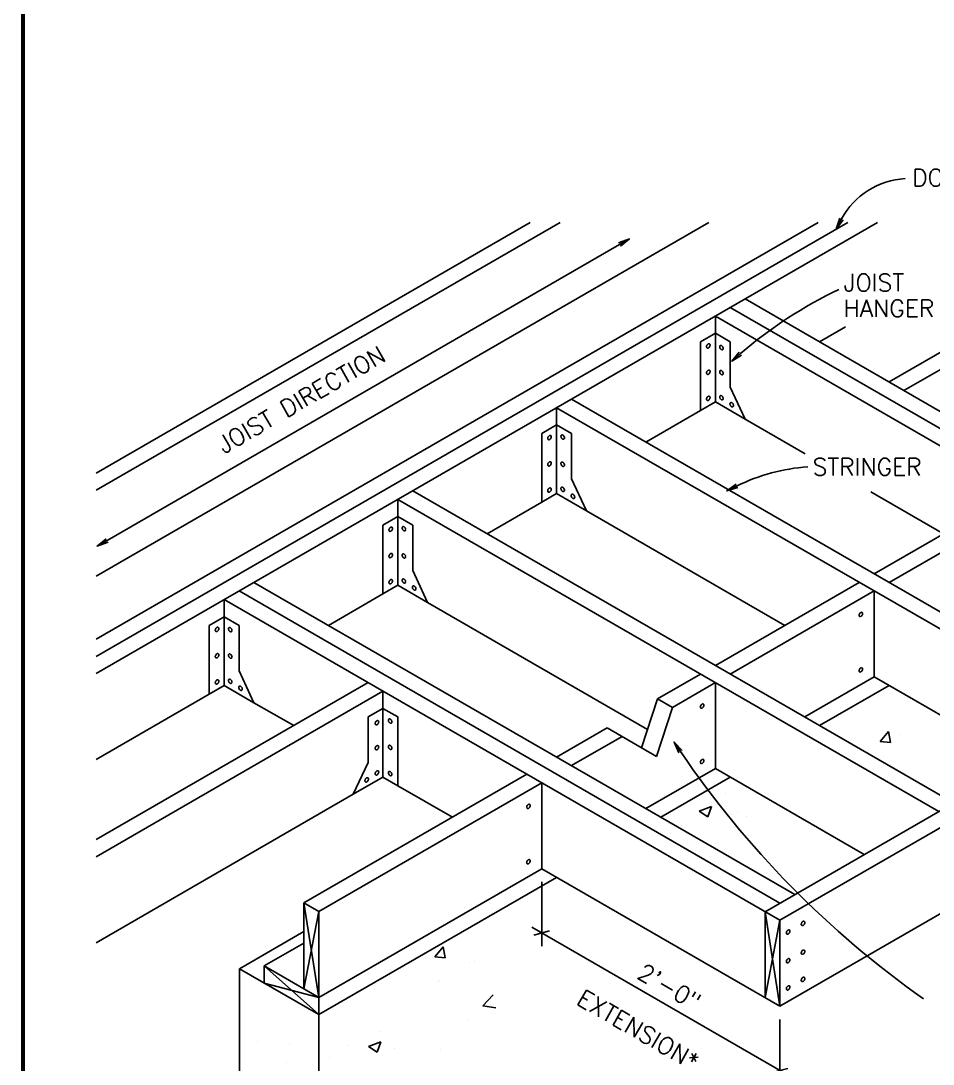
# Model space of a CAD drawing. Header units: inches. Extents: x -1842 to 12195, y -2228 to 2193.
# Drawn here: x 9411.4 to 9526, y 802.9 to 934.1 of the extents above; entities that cross this region are included whole.
import ezdxf
from ezdxf.enums import TextEntityAlignment as Align

# ---------------------------------------------------------------- set-up
doc = ezdxf.new("R2010")
doc.units = ezdxf.units.IN
doc.header["$LTSCALE"] = 6
doc.header["$MEASUREMENT"] = 0
for name, color, linetype in [('R-AGSDIM', 3, 'Continuous'), ('R-AGSFINE', 4, 'Continuous'), ('R-AGSHEAVY', 1, 'Continuous'), ('R-AGSMEDIUM', 2, 'Continuous'), ('R-AGSTEXT', 6, 'Continuous'), ('Title Block', 7, 'Continuous')]:
    doc.layers.add(name, color=color, linetype=linetype)
doc.styles.add('AGSROMANS', font='romans')
doc.dimstyles.new('AGS', dxfattribs={"dimscale": 36, "dimtxt": 0.09375, "dimasz": 0.0625, "dimexe": 0.0625, "dimexo": 0.0625, "dimgap": 0, "dimtad": 1, "dimdec": 5, "dimzin": 3, "dimdsep": 46, "dimlunit": 4, "dimtxsty": 'AGSROMANS', "dimblk": 'AGSARROW', "dimtsz": 0.03125, "dimcen": 0.1875, "dimdle": 0.0625, "dimclrd": 256, "dimclre": 256, "dimclrt": 256, "dimadec": 0, "dimazin": 0, "dimtfac": 1, "dimtdec": 5, "dimtix": 1, "dimtmove": 2, "dimatfit": 3, "dimldrblk": 'AGSARROW', "dimfxl": 1, "dimtolj": 1, "dimtzin": 3, "dimarcsym": 0})

# ---------------------------------------------------------------- blocks, each defined once
blk = doc.blocks.new('AGSARROW')
for points in [[(-1, 0.167), (0, 0), (-1, -0.167)], [(0, 0), (-1, 0)]]:
    blk.add_lwpolyline(points)
blk = doc.blocks.new('*D144')
at = {"linetype": 'ByBlock', "transparency": 16777216}
for p, q in [((26.389, 60.121), (26.389, 54.512)), ((25.523, 56.167), (48.04, 43.167)), ((25.706, 55.484), (27.072, 55.85)), ((47.174, 48.121), (47.174, 42.513)), ((46.491, 43.484), (47.857, 43.85))]:
    blk.add_line(p, q, dxfattribs=at)
at = {"layer": 'Defpoints', "color": 0, "linetype": 'ByBlock', "transparency": 16777216}
for p in [(26.389, 61.276), (47.174, 49.276), (47.174, 43.667)]:
    blk.add_point(p, dxfattribs=at)
at = {"linetype": 'ByBlock', "transparency": 16777216, "style": 'AGSROMANS'}
blk.add_text('2\'-0"', height=1.5, rotation=329.99998, dxfattribs=at).set_placement((37.532, 50.966), align=Align.MIDDLE_CENTER)
blk = doc.blocks.new('*X140')
at = {"color": 0}
for p, q in [((53.395, 75.095), (53.395, 75.095)), ((55.927, 72.391), (56.651, 73.253)), ((56.558, 73.08), (56.558, 73.08)), ((56.824, 72.313), (56.651, 73.253)), ((57.691, 72.989), (57.691, 72.989)), ((55.927, 72.391), (56.824, 72.313)), ((42.403, 67.808), (42.403, 67.808)), ((40.139, 66.312), (41.19, 66.715)), ((40.886, 65.809), (41.19, 66.715)), ((40.139, 66.312), (40.885, 65.809)), ((42.958, 65.993), (42.958, 65.993)), ((43.511, 66.203), (43.511, 66.203)), ((44.271, 65.826), (44.271, 65.826)), ((38.59, 65.078), (38.59, 65.078)), ((17.054, 53.591), (17.777, 54.452)), ((17.951, 53.512), (17.778, 54.452)), ((17.054, 53.591), (17.951, 53.512)), ((20.077, 53.075), (20.077, 53.075)), ((20.483, 53.195), (20.483, 53.195)), ((17.29, 51.443), (17.29, 51.443)), ((17.47, 51.504), (17.47, 51.504)), ((11.789, 50.756), (11.789, 50.756)), ((21.235, 49.318), (22.138, 50.259)), ((21.235, 49.318), (22.39, 49.139)), ((19.895, 48.082), (19.895, 48.082)), ((12.193, 47.026), (12.193, 47.026)), ((1.548, 46.207), (1.548, 46.207)), ((4.402, 45.901), (4.402, 45.901)), ((9.555, 45.869), (9.555, 45.869)), ((11.283, 45.759), (12.333, 46.162)), ((11.283, 45.759), (12.029, 45.256)), ((12.029, 45.256), (12.333, 46.162)), ((13.524, 45.588), (13.524, 45.588)), ((7.843, 44.84), (7.843, 44.84)), ((17.562, 45.53), (17.562, 45.53)), ((4.088, 44.346), (4.088, 44.346))]:
    blk.add_line(p, q, dxfattribs=at)
blk = doc.blocks.new('frame-flr1')
at = {"layer": 'R-AGSFINE'}
for p, q in [((10.44525, 58.290625), (11.74425, 50.040625)), ((10.44525, 50.790625), (11.74425, 57.540625)), ((50.69075, 57.526125), (51.98975, 49.276125)), ((51.98975, 56.776125), (50.69075, 50.026125)), ((6.981125, 52.790625), (11.74425, 48.540625)), ((11.74425, 50.040625), (6.981125, 51.290625))]:
    blk.add_line(p, q, dxfattribs=at)
for centre, radius, start, end in [((45.81182, 106.849954), 0.227347, 164.71371111, 182.37365833), ((45.740023, 106.846978), 0.155488, 182.37365833, 206.84100833), ((45.907674, 106.823756), 0.326717, 150, 164.71371111), ((45.677795, 106.815488), 0.085746, 206.84101111, 240), ((45.907674, 106.823756), 0.326717, 135.28628889, 150), ((45.677795, 106.815488), 0.085746, 240, 273.15898889), ((45.837059, 106.893669), 0.227347, 117.62634167, 135.28628889), ((45.673951, 106.885124), 0.155488, 273.15898889, 297.62633889), ((45.803738, 106.957336), 0.155488, 93.15898889, 117.62633889), ((45.64063, 106.948791), 0.227347, 297.62634167, 315.28628889), ((45.799895, 107.026972), 0.085746, 60, 93.15898889), ((45.570015, 107.018704), 0.326717, 315.28628889, 330), ((45.799895, 107.026972), 0.085746, 26.84101111, 60), ((45.570015, 107.018704), 0.326717, 330, 344.71371111), ((45.737666, 106.995482), 0.155488, 2.37365833, 26.84100833), ((45.665869, 106.992506), 0.227347, 344.71371111, 2.37365833), ((46.961506, 106.843726), 0.227347, 177.62634167, 195.28628889), ((46.889709, 106.846702), 0.155488, 153.15899167, 177.62634167), ((47.05736, 106.869924), 0.326717, 195.28628889, 210), ((46.82748, 106.878192), 0.085746, 120, 153.15898889), ((47.05736, 106.869924), 0.326717, 210, 224.71371111), ((46.82748, 106.878192), 0.085746, 86.84101111, 120), ((46.986745, 106.800011), 0.227347, 224.71371111, 242.37365833), ((46.823637, 106.808556), 0.155488, 62.37366111, 86.84101111), ((46.953424, 106.736344), 0.155488, 242.37366111, 266.84101111), ((46.790316, 106.744889), 0.227347, 44.71371111, 62.37365833), ((46.94958, 106.666708), 0.085746, 266.84101111, 300), ((46.719701, 106.674976), 0.326717, 30, 44.71371111), ((46.94958, 106.666708), 0.085746, 300, 333.15898889), ((46.719701, 106.674976), 0.326717, 15.28628889, 30), ((46.887352, 106.698198), 0.155488, 333.15899167, 357.62634167), ((46.815555, 106.701174), 0.227347, 357.62634167, 15.28628889), ((45.907674, 104.524706), 0.326717, 135.28628889, 150), ((45.837059, 104.594619), 0.227347, 117.62634167, 135.28628889), ((45.803738, 104.658286), 0.155488, 93.15898889, 117.62633889), ((45.799895, 104.727922), 0.085746, 60, 93.15898889), ((45.799895, 104.727922), 0.085746, 26.84101111, 60), ((45.737666, 104.696432), 0.155488, 2.37365833, 26.84100833), ((46.82748, 104.695537), 0.085746, 120, 153.15898889), ((46.82748, 104.695537), 0.085746, 86.84101111, 120), ((46.823637, 104.625901), 0.155488, 62.37366111, 86.84101111), ((46.790316, 104.562234), 0.227347, 44.71371111, 62.37365833), ((45.81182, 104.550904), 0.227347, 164.71371111, 182.37365833), ((45.740023, 104.547928), 0.155488, 182.37365833, 206.84100833), ((45.907674, 104.524706), 0.326717, 150, 164.71371111), ((45.677795, 104.516438), 0.085746, 206.84101111, 240), ((45.677795, 104.516438), 0.085746, 240, 273.15898889), ((45.673951, 104.586074), 0.155488, 273.15898889, 297.62633889), ((45.64063, 104.649741), 0.227347, 297.62634167, 315.28628889), ((45.570015, 104.719654), 0.326717, 315.28628889, 330), ((45.570015, 104.719654), 0.326717, 330, 344.71371111), ((45.665869, 104.693456), 0.227347, 344.71371111, 2.37365833), ((46.961506, 104.661071), 0.227347, 177.62634167, 195.28628889), ((46.889709, 104.664047), 0.155488, 153.15899167, 177.62634167), ((47.05736, 104.687269), 0.326717, 195.28628889, 210), ((47.05736, 104.687269), 0.326717, 210, 224.71371111), ((46.986745, 104.617356), 0.227347, 224.71371111, 242.37365833), ((46.953424, 104.553689), 0.155488, 242.37366111, 266.84101111), ((46.94958, 104.484053), 0.085746, 266.84101111, 300), ((46.719701, 104.492321), 0.326717, 30, 44.71371111), ((46.94958, 104.484053), 0.085746, 300, 333.15898889), ((46.719701, 104.492321), 0.326717, 15.28628889, 30), ((46.887352, 104.515543), 0.155488, 333.15899167, 357.62634167), ((46.815555, 104.518519), 0.227347, 357.62634167, 15.28628889), ((45.81182, 102.266084), 0.227347, 164.71371111, 182.37365833), ((45.740023, 102.263108), 0.155488, 182.37365833, 206.84100833), ((45.907674, 102.239886), 0.326717, 150, 164.71371111), ((45.677795, 102.231618), 0.085746, 206.84101111, 240), ((45.907674, 102.239886), 0.326717, 135.28628889, 150), ((45.677795, 102.231618), 0.085746, 240, 273.15898889), ((45.837059, 102.309799), 0.227347, 117.62634167, 135.28628889), ((45.673951, 102.301254), 0.155488, 273.15898889, 297.62633889), ((45.803738, 102.373466), 0.155488, 93.15898889, 117.62633889), ((45.64063, 102.364921), 0.227347, 297.62634167, 315.28628889), ((45.799895, 102.443102), 0.085746, 60, 93.15898889), ((45.570015, 102.434834), 0.326717, 315.28628889, 330), ((45.799895, 102.443102), 0.085746, 26.84101111, 60), ((45.570015, 102.434834), 0.326717, 330, 344.71371111), ((45.737666, 102.411612), 0.155488, 2.37365833, 26.84100833), ((45.665869, 102.408636), 0.227347, 344.71371111, 2.37365833), ((46.961506, 102.469366), 0.227347, 177.62634167, 195.28628889), ((46.889709, 102.472342), 0.155488, 153.15899167, 177.62634167), ((47.05736, 102.495564), 0.326717, 195.28628889, 210), ((46.82748, 102.503832), 0.085746, 120, 153.15898889), ((47.05736, 102.495564), 0.326717, 210, 224.71371111), ((46.82748, 102.503832), 0.085746, 86.84101111, 120), ((46.986745, 102.425651), 0.227347, 224.71371111, 242.37365833), ((46.823637, 102.434196), 0.155488, 62.37366111, 86.84101111), ((46.953424, 102.361984), 0.155488, 242.37366111, 266.84101111), ((46.790316, 102.370529), 0.227347, 44.71371111, 62.37365833), ((46.94958, 102.292348), 0.085746, 266.84101111, 300), ((46.719701, 102.300616), 0.326717, 30, 44.71371111), ((46.94958, 102.292348), 0.085746, 300, 333.15898889), ((46.719701, 102.300616), 0.326717, 15.28628889, 30), ((46.887352, 102.323838), 0.155488, 333.15899167, 357.62634167), ((46.815555, 102.326814), 0.227347, 357.62634167, 15.28628889), ((47.857066, 101.857686), 0.227347, 177.62634167, 195.28628889), ((47.785269, 101.860662), 0.155488, 153.15899167, 177.62634167), ((47.95292, 101.883884), 0.326717, 195.28628889, 210), ((47.72304, 101.892152), 0.085746, 120, 153.15898889), ((47.95292, 101.883884), 0.326717, 210, 224.71371111), ((47.72304, 101.892152), 0.085746, 86.84101111, 120), ((47.882305, 101.813971), 0.227347, 224.71371111, 242.37365833), ((47.719197, 101.822516), 0.155488, 62.37366111, 86.84101111), ((47.848984, 101.750304), 0.155488, 242.37366111, 266.84101111), ((47.685876, 101.758849), 0.227347, 44.71371111, 62.37365833), ((47.84514, 101.680668), 0.085746, 266.84101111, 300), ((47.615261, 101.688936), 0.326717, 30, 44.71371111), ((47.84514, 101.680668), 0.085746, 300, 333.15898889), ((47.615261, 101.688936), 0.326717, 15.28628889, 30), ((47.782912, 101.712158), 0.155488, 333.15899167, 357.62634167), ((47.711115, 101.715134), 0.227347, 357.62634167, 15.28628889), ((31.954445, 98.849579), 0.227347, 164.71371111, 182.37365833), ((31.882648, 98.846603), 0.155488, 182.37365833, 206.84100833), ((32.050299, 98.823381), 0.326717, 150, 164.71371111), ((31.82042, 98.815113), 0.085746, 206.84101111, 240), ((32.050299, 98.823381), 0.326717, 135.28628889, 150), ((31.82042, 98.815113), 0.085746, 240, 273.15898889), ((31.979684, 98.893294), 0.227347, 117.62634167, 135.28628889), ((31.816576, 98.884749), 0.155488, 273.15898889, 297.62633889), ((31.946363, 98.956961), 0.155488, 93.15898889, 117.62633889), ((31.783255, 98.948416), 0.227347, 297.62634167, 315.28628889), ((31.94252, 99.026597), 0.085746, 60, 93.15898889), ((31.71264, 99.018329), 0.326717, 315.28628889, 330), ((31.94252, 99.026597), 0.085746, 26.84101111, 60), ((31.71264, 99.018329), 0.326717, 330, 344.71371111), ((31.880291, 98.995107), 0.155488, 2.37365833, 26.84100833), ((31.808494, 98.992131), 0.227347, 344.71371111, 2.37365833), ((33.104131, 99.035726), 0.227347, 177.62634167, 195.28628889), ((33.032334, 99.038702), 0.155488, 153.15899167, 177.62634167), ((33.199985, 99.061924), 0.326717, 195.28628889, 210), ((32.970105, 99.070192), 0.085746, 120, 153.15898889), ((33.199985, 99.061924), 0.326717, 210, 224.71371111), ((32.970105, 99.070192), 0.085746, 86.84101111, 120), ((33.12937, 98.992011), 0.227347, 224.71371111, 242.37365833), ((32.966262, 99.000556), 0.155488, 62.37366111, 86.84101111), ((33.096049, 98.928344), 0.155488, 242.37366111, 266.84101111), ((32.932941, 98.936889), 0.227347, 44.71371111, 62.37365833), ((33.092205, 98.858708), 0.085746, 266.84101111, 300), ((32.862326, 98.866976), 0.326717, 30, 44.71371111), ((33.092205, 98.858708), 0.085746, 300, 333.15898889), ((32.862326, 98.866976), 0.326717, 15.28628889, 30), ((33.029977, 98.890198), 0.155488, 333.15899167, 357.62634167), ((32.95818, 98.893174), 0.227347, 357.62634167, 15.28628889), ((31.954445, 96.550529), 0.227347, 164.71371111, 182.37365833), ((32.050299, 96.524331), 0.326717, 150, 164.71371111), ((32.050299, 96.524331), 0.326717, 135.28628889, 150), ((31.979684, 96.594244), 0.227347, 117.62634167, 135.28628889), ((31.946363, 96.657911), 0.155488, 93.15898889, 117.62633889), ((31.94252, 96.727547), 0.085746, 60, 93.15898889), ((31.71264, 96.719279), 0.326717, 315.28628889, 330), ((31.94252, 96.727547), 0.085746, 26.84101111, 60), ((31.71264, 96.719279), 0.326717, 330, 344.71371111), ((31.880291, 96.696057), 0.155488, 2.37365833, 26.84100833), ((31.808494, 96.693081), 0.227347, 344.71371111, 2.37365833), ((33.104131, 96.660696), 0.227347, 177.62634167, 195.28628889), ((33.032334, 96.663672), 0.155488, 153.15899167, 177.62634167), ((33.199985, 96.686894), 0.326717, 195.28628889, 210), ((32.970105, 96.695162), 0.085746, 120, 153.15898889), ((32.970105, 96.695162), 0.085746, 86.84101111, 120), ((32.966262, 96.625526), 0.155488, 62.37366111, 86.84101111), ((32.932941, 96.561859), 0.227347, 44.71371111, 62.37365833), ((32.862326, 96.491946), 0.326717, 30, 44.71371111), ((32.862326, 96.491946), 0.326717, 15.28628889, 30), ((32.95818, 96.518144), 0.227347, 357.62634167, 15.28628889), ((31.882648, 96.547553), 0.155488, 182.37365833, 206.84100833), ((31.82042, 96.516063), 0.085746, 206.84101111, 240), ((31.82042, 96.516063), 0.085746, 240, 273.15898889), ((31.816576, 96.585699), 0.155488, 273.15898889, 297.62633889), ((31.783255, 96.649366), 0.227347, 297.62634167, 315.28628889), ((33.199985, 96.686894), 0.326717, 210, 224.71371111), ((33.12937, 96.616981), 0.227347, 224.71371111, 242.37365833), ((33.096049, 96.553314), 0.155488, 242.37366111, 266.84101111), ((33.092205, 96.483678), 0.085746, 266.84101111, 300), ((33.092205, 96.483678), 0.085746, 300, 333.15898889), ((33.029977, 96.515168), 0.155488, 333.15899167, 357.62634167), ((31.954445, 94.265709), 0.227347, 164.71371111, 182.37365833), ((31.882648, 94.262733), 0.155488, 182.37365833, 206.84100833), ((32.050299, 94.239511), 0.326717, 150, 164.71371111), ((31.82042, 94.231243), 0.085746, 206.84101111, 240), ((32.050299, 94.239511), 0.326717, 135.28628889, 150), ((31.82042, 94.231243), 0.085746, 240, 273.15898889), ((31.979684, 94.309424), 0.227347, 117.62634167, 135.28628889), ((31.816576, 94.300879), 0.155488, 273.15898889, 297.62633889), ((31.946363, 94.373091), 0.155488, 93.15898889, 117.62633889), ((31.783255, 94.364546), 0.227347, 297.62634167, 315.28628889), ((31.94252, 94.442727), 0.085746, 60, 93.15898889), ((31.71264, 94.434459), 0.326717, 315.28628889, 330), ((31.94252, 94.442727), 0.085746, 26.84101111, 60), ((31.71264, 94.434459), 0.326717, 330, 344.71371111), ((31.880291, 94.411237), 0.155488, 2.37365833, 26.84100833), ((31.808494, 94.408261), 0.227347, 344.71371111, 2.37365833), ((33.104131, 94.468991), 0.227347, 177.62634167, 195.28628889), ((33.032334, 94.471967), 0.155488, 153.15899167, 177.62634167), ((33.199985, 94.495189), 0.326717, 195.28628889, 210), ((32.970105, 94.503457), 0.085746, 120, 153.15898889), ((33.199985, 94.495189), 0.326717, 210, 224.71371111), ((32.970105, 94.503457), 0.085746, 86.84101111, 120), ((33.12937, 94.425276), 0.227347, 224.71371111, 242.37365833), ((32.966262, 94.433821), 0.155488, 62.37366111, 86.84101111), ((33.096049, 94.361609), 0.155488, 242.37366111, 266.84101111), ((32.932941, 94.370154), 0.227347, 44.71371111, 62.37365833), ((33.092205, 94.291973), 0.085746, 266.84101111, 300), ((32.862326, 94.300241), 0.326717, 30, 44.71371111), ((33.092205, 94.291973), 0.085746, 300, 333.15898889), ((32.862326, 94.300241), 0.326717, 15.28628889, 30), ((33.029977, 94.323463), 0.155488, 333.15899167, 357.62634167), ((32.95818, 94.326439), 0.227347, 357.62634167, 15.28628889), ((33.999691, 93.857311), 0.227347, 177.62634167, 195.28628889), ((33.927894, 93.860287), 0.155488, 153.15899167, 177.62634167), ((33.865665, 93.891777), 0.085746, 120, 153.15898889), ((33.865665, 93.891777), 0.085746, 86.84101111, 120), ((33.861822, 93.822141), 0.155488, 62.37366111, 86.84101111), ((33.828501, 93.758474), 0.227347, 44.71371111, 62.37365833), ((33.757886, 93.688561), 0.326717, 30, 44.71371111), ((33.757886, 93.688561), 0.326717, 15.28628889, 30), ((34.095545, 93.883509), 0.326717, 195.28628889, 210), ((34.095545, 93.883509), 0.326717, 210, 224.71371111), ((34.02493, 93.813596), 0.227347, 224.71371111, 242.37365833), ((33.991609, 93.749929), 0.155488, 242.37366111, 266.84101111), ((33.987765, 93.680293), 0.085746, 266.84101111, 300), ((33.987765, 93.680293), 0.085746, 300, 333.15898889), ((33.925537, 93.711783), 0.155488, 333.15899167, 357.62634167), ((33.85374, 93.714759), 0.227347, 357.62634167, 15.28628889), ((18.123809, 90.893669), 0.227347, 117.62634167, 135.28628889), ((18.090488, 90.957336), 0.155488, 93.15898889, 117.62633889), ((18.086645, 91.026972), 0.085746, 60, 93.15898889), ((18.086645, 91.026972), 0.085746, 26.84101111, 60), ((19.176459, 91.039077), 0.155488, 153.15899167, 177.62634167), ((19.11423, 91.070567), 0.085746, 120, 153.15898889), ((19.11423, 91.070567), 0.085746, 86.84101111, 120), ((19.110387, 91.000931), 0.155488, 62.37366111, 86.84101111), ((19.077066, 90.937264), 0.227347, 44.71371111, 62.37365833), ((19.006451, 90.867351), 0.326717, 30, 44.71371111), ((18.09857, 90.849954), 0.227347, 164.71371111, 182.37365833), ((18.026773, 90.846978), 0.155488, 182.37365833, 206.84100833), ((18.194424, 90.823756), 0.326717, 150, 164.71371111), ((17.964545, 90.815488), 0.085746, 206.84101111, 240), ((18.194424, 90.823756), 0.326717, 135.28628889, 150), ((17.964545, 90.815488), 0.085746, 240, 273.15898889), ((17.960701, 90.885124), 0.155488, 273.15898889, 297.62633889), ((17.92738, 90.948791), 0.227347, 297.62634167, 315.28628889), ((17.856765, 91.018704), 0.326717, 315.28628889, 330), ((17.856765, 91.018704), 0.326717, 330, 344.71371111), ((18.024416, 90.995482), 0.155488, 2.37365833, 26.84100833), ((17.952619, 90.992506), 0.227347, 344.71371111, 2.37365833), ((19.248256, 91.036101), 0.227347, 177.62634167, 195.28628889), ((19.34411, 91.062299), 0.326717, 195.28628889, 210), ((19.34411, 91.062299), 0.326717, 210, 224.71371111), ((19.273495, 90.992386), 0.227347, 224.71371111, 242.37365833), ((19.240174, 90.928719), 0.155488, 242.37366111, 266.84101111), ((19.23633, 90.859083), 0.085746, 266.84101111, 300), ((19.23633, 90.859083), 0.085746, 300, 333.15898889), ((19.006451, 90.867351), 0.326717, 15.28628889, 30), ((19.174102, 90.890573), 0.155488, 333.15899167, 357.62634167), ((19.102305, 90.893549), 0.227347, 357.62634167, 15.28628889), ((18.09857, 88.550904), 0.227347, 164.71371111, 182.37365833), ((18.026773, 88.547928), 0.155488, 182.37365833, 206.84100833), ((18.194424, 88.524706), 0.326717, 150, 164.71371111), ((17.964545, 88.516438), 0.085746, 206.84101111, 240), ((18.194424, 88.524706), 0.326717, 135.28628889, 150), ((17.964545, 88.516438), 0.085746, 240, 273.15898889), ((18.123809, 88.594619), 0.227347, 117.62634167, 135.28628889), ((17.960701, 88.586074), 0.155488, 273.15898889, 297.62633889), ((18.090488, 88.658286), 0.155488, 93.15898889, 117.62633889), ((17.92738, 88.649741), 0.227347, 297.62634167, 315.28628889), ((18.086645, 88.727922), 0.085746, 60, 93.15898889), ((17.856765, 88.719654), 0.326717, 315.28628889, 330), ((18.086645, 88.727922), 0.085746, 26.84101111, 60), ((17.856765, 88.719654), 0.326717, 330, 344.71371111), ((18.024416, 88.696432), 0.155488, 2.37365833, 26.84100833), ((17.952619, 88.693456), 0.227347, 344.71371111, 2.37365833), ((19.248256, 88.661071), 0.227347, 177.62634167, 195.28628889), ((19.176459, 88.664047), 0.155488, 153.15899167, 177.62634167), ((19.34411, 88.687269), 0.326717, 195.28628889, 210), ((19.11423, 88.695537), 0.085746, 120, 153.15898889), ((19.34411, 88.687269), 0.326717, 210, 224.71371111), ((19.11423, 88.695537), 0.085746, 86.84101111, 120), ((19.273495, 88.617356), 0.227347, 224.71371111, 242.37365833), ((19.110387, 88.625901), 0.155488, 62.37366111, 86.84101111), ((19.240174, 88.553689), 0.155488, 242.37366111, 266.84101111), ((19.077066, 88.562234), 0.227347, 44.71371111, 62.37365833), ((19.23633, 88.484053), 0.085746, 266.84101111, 300), ((19.006451, 88.492321), 0.326717, 30, 44.71371111), ((19.23633, 88.484053), 0.085746, 300, 333.15898889), ((19.006451, 88.492321), 0.326717, 15.28628889, 30), ((19.174102, 88.515543), 0.155488, 333.15899167, 357.62634167), ((19.102305, 88.518519), 0.227347, 357.62634167, 15.28628889), ((18.090488, 86.373466), 0.155488, 93.15898889, 117.62633889), ((18.086645, 86.443102), 0.085746, 60, 93.15898889), ((19.176459, 86.472342), 0.155488, 153.15899167, 177.62634167), ((19.11423, 86.503832), 0.085746, 120, 153.15898889), ((19.11423, 86.503832), 0.085746, 86.84101111, 120), ((19.110387, 86.434196), 0.155488, 62.37366111, 86.84101111), ((19.077066, 86.370529), 0.227347, 44.71371111, 62.37365833), ((19.006451, 86.300616), 0.326717, 30, 44.71371111), ((18.09857, 86.266084), 0.227347, 164.71371111, 182.37365833), ((18.026773, 86.263108), 0.155488, 182.37365833, 206.84100833), ((18.194424, 86.239886), 0.326717, 150, 164.71371111), ((17.964545, 86.231618), 0.085746, 206.84101111, 240), ((18.194424, 86.239886), 0.326717, 135.28628889, 150), ((17.964545, 86.231618), 0.085746, 240, 273.15898889), ((18.123809, 86.309799), 0.227347, 117.62634167, 135.28628889), ((17.960701, 86.301254), 0.155488, 273.15898889, 297.62633889), ((17.92738, 86.364921), 0.227347, 297.62634167, 315.28628889), ((17.856765, 86.434834), 0.326717, 315.28628889, 330), ((18.086645, 86.443102), 0.085746, 26.84101111, 60), ((17.856765, 86.434834), 0.326717, 330, 344.71371111), ((18.024416, 86.411612), 0.155488, 2.37365833, 26.84100833), ((17.952619, 86.408636), 0.227347, 344.71371111, 2.37365833), ((19.248256, 86.469366), 0.227347, 177.62634167, 195.28628889), ((19.34411, 86.495564), 0.326717, 195.28628889, 210), ((19.34411, 86.495564), 0.326717, 210, 224.71371111), ((19.273495, 86.425651), 0.227347, 224.71371111, 242.37365833), ((19.240174, 86.361984), 0.155488, 242.37366111, 266.84101111), ((19.23633, 86.292348), 0.085746, 266.84101111, 300), ((19.23633, 86.292348), 0.085746, 300, 333.15898889), ((19.006451, 86.300616), 0.326717, 15.28628889, 30), ((19.174102, 86.323838), 0.155488, 333.15899167, 357.62634167), ((19.102305, 86.326814), 0.227347, 357.62634167, 15.28628889), ((20.143816, 85.857686), 0.227347, 177.62634167, 195.28628889), ((20.072019, 85.860662), 0.155488, 153.15899167, 177.62634167), ((20.23967, 85.883884), 0.326717, 195.28628889, 210), ((20.00979, 85.892152), 0.085746, 120, 153.15898889), ((20.23967, 85.883884), 0.326717, 210, 224.71371111), ((20.00979, 85.892152), 0.085746, 86.84101111, 120), ((20.169055, 85.813971), 0.227347, 224.71371111, 242.37365833), ((20.005947, 85.822516), 0.155488, 62.37366111, 86.84101111), ((19.972626, 85.758849), 0.227347, 44.71371111, 62.37365833), ((19.902011, 85.688936), 0.326717, 30, 44.71371111), ((20.13189, 85.680668), 0.085746, 300, 333.15898889), ((19.902011, 85.688936), 0.326717, 15.28628889, 30), ((20.069662, 85.712158), 0.155488, 333.15899167, 357.62634167), ((19.997865, 85.715134), 0.227347, 357.62634167, 15.28628889), ((20.135734, 85.750304), 0.155488, 242.37366111, 266.84101111), ((20.13189, 85.680668), 0.085746, 266.84101111, 300), ((59.12707, 83.403779), 0.227347, 164.71371111, 182.37365833), ((59.055273, 83.400803), 0.155488, 182.37365833, 206.84100833), ((59.222924, 83.377581), 0.326717, 150, 164.71371111), ((58.993045, 83.369313), 0.085746, 206.84101111, 240), ((59.222924, 83.377581), 0.326717, 135.28628889, 150), ((58.993045, 83.369313), 0.085746, 240, 273.15898889), ((59.152309, 83.447494), 0.227347, 117.62634167, 135.28628889), ((58.989201, 83.438949), 0.155488, 273.15898889, 297.62633889), ((59.118988, 83.511161), 0.155488, 93.15898889, 117.62633889), ((58.95588, 83.502616), 0.227347, 297.62634167, 315.28628889), ((59.115145, 83.580797), 0.085746, 60, 93.15898889), ((58.885265, 83.572529), 0.326717, 315.28628889, 330), ((59.115145, 83.580797), 0.085746, 26.84101111, 60), ((58.885265, 83.572529), 0.326717, 330, 344.71371111), ((59.052916, 83.549307), 0.155488, 2.37365833, 26.84100833), ((58.981119, 83.546331), 0.227347, 344.71371111, 2.37365833), ((2.942445, 82.099704), 0.227347, 164.71371111, 182.37365833), ((2.870648, 82.096728), 0.155488, 182.37365833, 206.84100833), ((3.038299, 82.073506), 0.326717, 150, 164.71371111), ((2.80842, 82.065238), 0.085746, 206.84101111, 240), ((3.038299, 82.073506), 0.326717, 135.28628889, 150), ((2.80842, 82.065238), 0.085746, 240, 273.15898889), ((2.967684, 82.143419), 0.227347, 117.62634167, 135.28628889), ((2.804576, 82.134874), 0.155488, 273.15898889, 297.62633889), ((2.934363, 82.207086), 0.155488, 93.15898889, 117.62633889), ((2.771255, 82.198541), 0.227347, 297.62634167, 315.28628889), ((2.93052, 82.276722), 0.085746, 60, 93.15898889), ((2.70064, 82.268454), 0.326717, 315.28628889, 330), ((2.93052, 82.276722), 0.085746, 26.84101111, 60), ((2.70064, 82.268454), 0.326717, 330, 344.71371111), ((2.868291, 82.245232), 0.155488, 2.37365833, 26.84100833), ((2.796494, 82.242256), 0.227347, 344.71371111, 2.37365833), ((4.092131, 82.221976), 0.227347, 177.62634167, 195.28628889), ((4.020334, 82.224952), 0.155488, 153.15899167, 177.62634167), ((4.187985, 82.248174), 0.326717, 195.28628889, 210), ((3.958105, 82.256442), 0.085746, 120, 153.15898889), ((4.187985, 82.248174), 0.326717, 210, 224.71371111), ((3.958105, 82.256442), 0.085746, 86.84101111, 120), ((4.11737, 82.178261), 0.227347, 224.71371111, 242.37365833), ((3.954262, 82.186806), 0.155488, 62.37366111, 86.84101111), ((4.084049, 82.114594), 0.155488, 242.37366111, 266.84101111), ((3.920941, 82.123139), 0.227347, 44.71371111, 62.37365833), ((3.850326, 82.053226), 0.326717, 30, 44.71371111), ((4.080205, 82.044958), 0.085746, 300, 333.15898889), ((3.850326, 82.053226), 0.326717, 15.28628889, 30), ((4.017977, 82.076448), 0.155488, 333.15899167, 357.62634167), ((3.94618, 82.079424), 0.227347, 357.62634167, 15.28628889), ((4.080205, 82.044958), 0.085746, 266.84101111, 300), ((2.942445, 79.800654), 0.227347, 164.71371111, 182.37365833), ((2.870648, 79.797678), 0.155488, 182.37365833, 206.84100833), ((3.038299, 79.774456), 0.326717, 150, 164.71371111), ((2.80842, 79.766188), 0.085746, 206.84101111, 240), ((3.038299, 79.774456), 0.326717, 135.28628889, 150), ((2.80842, 79.766188), 0.085746, 240, 273.15898889), ((2.967684, 79.844369), 0.227347, 117.62634167, 135.28628889), ((2.804576, 79.835824), 0.155488, 273.15898889, 297.62633889), ((2.934363, 79.908036), 0.155488, 93.15898889, 117.62633889), ((2.771255, 79.899491), 0.227347, 297.62634167, 315.28628889), ((2.93052, 79.977672), 0.085746, 60, 93.15898889), ((2.70064, 79.969404), 0.326717, 315.28628889, 330), ((2.93052, 79.977672), 0.085746, 26.84101111, 60), ((2.70064, 79.969404), 0.326717, 330, 344.71371111), ((2.868291, 79.946182), 0.155488, 2.37365833, 26.84100833), ((2.796494, 79.943206), 0.227347, 344.71371111, 2.37365833), ((4.092131, 79.910821), 0.227347, 177.62634167, 195.28628889), ((4.020334, 79.913797), 0.155488, 153.15899167, 177.62634167), ((4.187985, 79.937019), 0.326717, 195.28628889, 210), ((3.958105, 79.945287), 0.085746, 120, 153.15898889), ((4.187985, 79.937019), 0.326717, 210, 224.71371111), ((3.958105, 79.945287), 0.085746, 86.84101111, 120), ((4.11737, 79.867106), 0.227347, 224.71371111, 242.37365833), ((3.954262, 79.875651), 0.155488, 62.37366111, 86.84101111), ((4.084049, 79.803439), 0.155488, 242.37366111, 266.84101111), ((3.920941, 79.811984), 0.227347, 44.71371111, 62.37365833), ((4.080205, 79.733803), 0.085746, 266.84101111, 300), ((3.850326, 79.742071), 0.326717, 30, 44.71371111), ((4.080205, 79.733803), 0.085746, 300, 333.15898889), ((3.850326, 79.742071), 0.326717, 15.28628889, 30), ((4.017977, 79.765293), 0.155488, 333.15899167, 357.62634167), ((3.94618, 79.768269), 0.227347, 357.62634167, 15.28628889), ((59.12707, 78.570279), 0.227347, 164.71371111, 182.37365833), ((59.055273, 78.567303), 0.155488, 182.37365833, 206.84100833), ((59.222924, 78.544081), 0.326717, 150, 164.71371111), ((58.993045, 78.535813), 0.085746, 206.84101111, 240), ((59.222924, 78.544081), 0.326717, 135.28628889, 150), ((58.993045, 78.535813), 0.085746, 240, 273.15898889), ((59.152309, 78.613994), 0.227347, 117.62634167, 135.28628889), ((58.989201, 78.605449), 0.155488, 273.15898889, 297.62633889), ((59.118988, 78.677661), 0.155488, 93.15898889, 117.62633889), ((58.95588, 78.669116), 0.227347, 297.62634167, 315.28628889), ((59.115145, 78.747297), 0.085746, 60, 93.15898889), ((58.885265, 78.739029), 0.326717, 315.28628889, 330), ((59.115145, 78.747297), 0.085746, 26.84101111, 60), ((58.885265, 78.739029), 0.326717, 330, 344.71371111), ((59.052916, 78.715807), 0.155488, 2.37365833, 26.84100833), ((58.981119, 78.712831), 0.227347, 344.71371111, 2.37365833), ((2.942445, 77.515834), 0.227347, 164.71371111, 182.37365833), ((2.870648, 77.512858), 0.155488, 182.37365833, 206.84100833), ((3.038299, 77.489636), 0.326717, 150, 164.71371111), ((2.80842, 77.481368), 0.085746, 206.84101111, 240), ((3.038299, 77.489636), 0.326717, 135.28628889, 150), ((2.967684, 77.559549), 0.227347, 117.62634167, 135.28628889), ((2.934363, 77.623216), 0.155488, 93.15898889, 117.62633889), ((2.771255, 77.614671), 0.227347, 297.62634167, 315.28628889), ((2.93052, 77.692852), 0.085746, 60, 93.15898889), ((2.70064, 77.684584), 0.326717, 315.28628889, 330), ((2.93052, 77.692852), 0.085746, 26.84101111, 60), ((2.70064, 77.684584), 0.326717, 330, 344.71371111), ((2.868291, 77.661362), 0.155488, 2.37365833, 26.84100833), ((2.796494, 77.658386), 0.227347, 344.71371111, 2.37365833), ((4.092131, 77.719116), 0.227347, 177.62634167, 195.28628889), ((4.020334, 77.722092), 0.155488, 153.15899167, 177.62634167), ((4.187985, 77.745314), 0.326717, 195.28628889, 210), ((3.958105, 77.753582), 0.085746, 120, 153.15898889), ((4.187985, 77.745314), 0.326717, 210, 224.71371111), ((3.958105, 77.753582), 0.085746, 86.84101111, 120), ((4.11737, 77.675401), 0.227347, 224.71371111, 242.37365833), ((3.954262, 77.683946), 0.155488, 62.37366111, 86.84101111), ((4.084049, 77.611734), 0.155488, 242.37366111, 266.84101111), ((3.920941, 77.620279), 0.227347, 44.71371111, 62.37365833), ((4.080205, 77.542098), 0.085746, 266.84101111, 300), ((3.850326, 77.550366), 0.326717, 30, 44.71371111), ((4.080205, 77.542098), 0.085746, 300, 333.15898889), ((3.850326, 77.550366), 0.326717, 15.28628889, 30), ((4.017977, 77.573588), 0.155488, 333.15899167, 357.62634167), ((3.94618, 77.576564), 0.227347, 357.62634167, 15.28628889), ((2.80842, 77.481368), 0.085746, 240, 273.15898889), ((2.804576, 77.551004), 0.155488, 273.15898889, 297.62633889), ((4.987691, 77.107436), 0.227347, 177.62634167, 195.28628889), ((4.915894, 77.110412), 0.155488, 153.15899167, 177.62634167), ((5.083545, 77.133634), 0.326717, 195.28628889, 210), ((4.853665, 77.141902), 0.085746, 120, 153.15898889), ((5.083545, 77.133634), 0.326717, 210, 224.71371111), ((4.853665, 77.141902), 0.085746, 86.84101111, 120), ((5.01293, 77.063721), 0.227347, 224.71371111, 242.37365833), ((4.849822, 77.072266), 0.155488, 62.37366111, 86.84101111), ((4.979609, 77.000054), 0.155488, 242.37366111, 266.84101111), ((4.816501, 77.008599), 0.227347, 44.71371111, 62.37365833), ((4.975765, 76.930418), 0.085746, 266.84101111, 300), ((4.745886, 76.938686), 0.326717, 30, 44.71371111), ((4.975765, 76.930418), 0.085746, 300, 333.15898889), ((4.745886, 76.938686), 0.326717, 15.28628889, 30), ((4.913537, 76.961908), 0.155488, 333.15899167, 357.62634167), ((4.84174, 76.964884), 0.227347, 357.62634167, 15.28628889), ((45.366549, 75.377581), 0.326717, 135.28628889, 150), ((45.295934, 75.447494), 0.227347, 117.62634167, 135.28628889), ((45.262613, 75.511161), 0.155488, 93.15898889, 117.62633889), ((45.25877, 75.580797), 0.085746, 60, 93.15898889), ((45.25877, 75.580797), 0.085746, 26.84101111, 60), ((45.196541, 75.549307), 0.155488, 2.37365833, 26.84100833), ((45.270695, 75.403779), 0.227347, 164.71371111, 182.37365833), ((45.198898, 75.400803), 0.155488, 182.37365833, 206.84100833), ((45.366549, 75.377581), 0.326717, 150, 164.71371111), ((45.13667, 75.369313), 0.085746, 206.84101111, 240), ((45.13667, 75.369313), 0.085746, 240, 273.15898889), ((45.132826, 75.438949), 0.155488, 273.15898889, 297.62633889), ((45.099505, 75.502616), 0.227347, 297.62634167, 315.28628889), ((45.02889, 75.572529), 0.326717, 315.28628889, 330), ((45.02889, 75.572529), 0.326717, 330, 344.71371111), ((45.124744, 75.546331), 0.227347, 344.71371111, 2.37365833), ((16.895445, 73.950424), 0.227347, 164.71371111, 182.37365833), ((16.823648, 73.947448), 0.155488, 182.37365833, 206.84100833), ((16.991299, 73.924226), 0.326717, 150, 164.71371111), ((16.76142, 73.915958), 0.085746, 206.84101111, 240), ((16.991299, 73.924226), 0.326717, 135.28628889, 150), ((16.76142, 73.915958), 0.085746, 240, 273.15898889), ((16.920684, 73.994139), 0.227347, 117.62634167, 135.28628889), ((16.757576, 73.985594), 0.155488, 273.15898889, 297.62633889), ((16.887363, 74.057806), 0.155488, 93.15898889, 117.62633889), ((16.724255, 74.049261), 0.227347, 297.62634167, 315.28628889), ((16.88352, 74.127442), 0.085746, 60, 93.15898889), ((16.65364, 74.119174), 0.326717, 315.28628889, 330), ((16.88352, 74.127442), 0.085746, 26.84101111, 60), ((16.65364, 74.119174), 0.326717, 330, 344.71371111), ((16.821291, 74.095952), 0.155488, 2.37365833, 26.84100833), ((16.749494, 74.092976), 0.227347, 344.71371111, 2.37365833), ((18.045131, 74.241756), 0.227347, 177.62634167, 195.28628889), ((17.973334, 74.244732), 0.155488, 153.15899167, 177.62634167), ((18.140985, 74.267954), 0.326717, 195.28628889, 210), ((17.911105, 74.276222), 0.085746, 120, 153.15898889), ((18.140985, 74.267954), 0.326717, 210, 224.71371111), ((17.911105, 74.276222), 0.085746, 86.84101111, 120), ((18.07037, 74.198041), 0.227347, 224.71371111, 242.37365833), ((17.907262, 74.206586), 0.155488, 62.37366111, 86.84101111), ((18.037049, 74.134374), 0.155488, 242.37366111, 266.84101111), ((17.873941, 74.142919), 0.227347, 44.71371111, 62.37365833), ((18.033205, 74.064738), 0.085746, 266.84101111, 300), ((17.803326, 74.073006), 0.326717, 30, 44.71371111), ((18.033205, 74.064738), 0.085746, 300, 333.15898889), ((17.803326, 74.073006), 0.326717, 15.28628889, 30), ((17.970977, 74.096228), 0.155488, 333.15899167, 357.62634167), ((17.89918, 74.099204), 0.227347, 357.62634167, 15.28628889), ((16.991299, 71.741571), 0.326717, 135.28628889, 150), ((16.920684, 71.811484), 0.227347, 117.62634167, 135.28628889), ((16.887363, 71.875151), 0.155488, 93.15898889, 117.62633889), ((16.88352, 71.944787), 0.085746, 60, 93.15898889), ((16.88352, 71.944787), 0.085746, 26.84101111, 60), ((16.821291, 71.913297), 0.155488, 2.37365833, 26.84100833), ((17.973334, 71.945682), 0.155488, 153.15899167, 177.62634167), ((17.911105, 71.977172), 0.085746, 120, 153.15898889), ((17.911105, 71.977172), 0.085746, 86.84101111, 120), ((17.907262, 71.907536), 0.155488, 62.37366111, 86.84101111), ((17.873941, 71.843869), 0.227347, 44.71371111, 62.37365833), ((17.803326, 71.773956), 0.326717, 30, 44.71371111), ((16.895445, 71.767769), 0.227347, 164.71371111, 182.37365833), ((16.823648, 71.764793), 0.155488, 182.37365833, 206.84100833), ((16.991299, 71.741571), 0.326717, 150, 164.71371111), ((16.76142, 71.733303), 0.085746, 206.84101111, 240), ((16.76142, 71.733303), 0.085746, 240, 273.15898889), ((16.757576, 71.802939), 0.155488, 273.15898889, 297.62633889), ((16.724255, 71.866606), 0.227347, 297.62634167, 315.28628889), ((16.65364, 71.936519), 0.326717, 315.28628889, 330), ((16.65364, 71.936519), 0.326717, 330, 344.71371111), ((16.749494, 71.910321), 0.227347, 344.71371111, 2.37365833), ((18.045131, 71.942706), 0.227347, 177.62634167, 195.28628889), ((18.140985, 71.968904), 0.326717, 195.28628889, 210), ((18.140985, 71.968904), 0.326717, 210, 224.71371111), ((18.07037, 71.898991), 0.227347, 224.71371111, 242.37365833), ((18.037049, 71.835324), 0.155488, 242.37366111, 266.84101111), ((18.033205, 71.765688), 0.085746, 266.84101111, 300), ((18.033205, 71.765688), 0.085746, 300, 333.15898889), ((17.803326, 71.773956), 0.326717, 15.28628889, 30), ((17.970977, 71.797178), 0.155488, 333.15899167, 357.62634167), ((17.89918, 71.800154), 0.227347, 357.62634167, 15.28628889), ((45.270695, 70.570279), 0.227347, 164.71371111, 182.37365833), ((45.198898, 70.567303), 0.155488, 182.37365833, 206.84100833), ((45.366549, 70.544081), 0.326717, 150, 164.71371111), ((45.13667, 70.535813), 0.085746, 206.84101111, 240), ((45.366549, 70.544081), 0.326717, 135.28628889, 150), ((45.13667, 70.535813), 0.085746, 240, 273.15898889), ((45.295934, 70.613994), 0.227347, 117.62634167, 135.28628889), ((45.132826, 70.605449), 0.155488, 273.15898889, 297.62633889), ((45.262613, 70.677661), 0.155488, 93.15898889, 117.62633889), ((45.099505, 70.669116), 0.227347, 297.62634167, 315.28628889), ((45.25877, 70.747297), 0.085746, 60, 93.15898889), ((45.02889, 70.739029), 0.326717, 315.28628889, 330), ((45.25877, 70.747297), 0.085746, 26.84101111, 60), ((45.02889, 70.739029), 0.326717, 330, 344.71371111), ((45.196541, 70.715807), 0.155488, 2.37365833, 26.84100833), ((45.124744, 70.712831), 0.227347, 344.71371111, 2.37365833), ((15.991803, 69.071766), 0.155488, 93.15898889, 117.62633889), ((15.98796, 69.141402), 0.085746, 60, 93.15898889), ((16.895445, 69.576064), 0.227347, 164.71371111, 182.37365833), ((16.823648, 69.573088), 0.155488, 182.37365833, 206.84100833), ((16.991299, 69.549866), 0.326717, 150, 164.71371111), ((16.76142, 69.541598), 0.085746, 206.84101111, 240), ((16.991299, 69.549866), 0.326717, 135.28628889, 150), ((16.76142, 69.541598), 0.085746, 240, 273.15898889), ((16.920684, 69.619779), 0.227347, 117.62634167, 135.28628889), ((16.757576, 69.611234), 0.155488, 273.15898889, 297.62633889), ((16.887363, 69.683446), 0.155488, 93.15898889, 117.62633889), ((16.724255, 69.674901), 0.227347, 297.62634167, 315.28628889), ((16.88352, 69.753082), 0.085746, 60, 93.15898889), ((16.65364, 69.744814), 0.326717, 315.28628889, 330), ((16.88352, 69.753082), 0.085746, 26.84101111, 60), ((16.65364, 69.744814), 0.326717, 330, 344.71371111), ((16.821291, 69.721592), 0.155488, 2.37365833, 26.84100833), ((16.749494, 69.718616), 0.227347, 344.71371111, 2.37365833), ((18.045131, 69.657886), 0.227347, 177.62634167, 195.28628889), ((17.973334, 69.660862), 0.155488, 153.15899167, 177.62634167), ((18.140985, 69.684084), 0.326717, 195.28628889, 210), ((17.911105, 69.692352), 0.085746, 120, 153.15898889), ((18.140985, 69.684084), 0.326717, 210, 224.71371111), ((17.911105, 69.692352), 0.085746, 86.84101111, 120), ((18.07037, 69.614171), 0.227347, 224.71371111, 242.37365833), ((17.907262, 69.622716), 0.155488, 62.37366111, 86.84101111), ((18.037049, 69.550504), 0.155488, 242.37366111, 266.84101111), ((17.873941, 69.559049), 0.227347, 44.71371111, 62.37365833), ((18.033205, 69.480868), 0.085746, 266.84101111, 300), ((17.803326, 69.489136), 0.326717, 30, 44.71371111), ((18.033205, 69.480868), 0.085746, 300, 333.15898889), ((17.803326, 69.489136), 0.326717, 15.28628889, 30), ((17.970977, 69.512358), 0.155488, 333.15899167, 357.62634167), ((17.89918, 69.515334), 0.227347, 357.62634167, 15.28628889), ((15.999885, 68.964384), 0.227347, 164.71371111, 182.37365833), ((15.928088, 68.961408), 0.155488, 182.37365833, 206.84100833), ((16.095739, 68.938186), 0.326717, 150, 164.71371111), ((15.86586, 68.929918), 0.085746, 206.84101111, 240), ((16.095739, 68.938186), 0.326717, 135.28628889, 150), ((15.86586, 68.929918), 0.085746, 240, 273.15898889), ((16.025124, 69.008099), 0.227347, 117.62634167, 135.28628889), ((15.862016, 68.999554), 0.155488, 273.15898889, 297.62633889), ((15.828695, 69.063221), 0.227347, 297.62634167, 315.28628889), ((15.75808, 69.133134), 0.326717, 315.28628889, 330), ((15.98796, 69.141402), 0.085746, 26.84101111, 60), ((15.75808, 69.133134), 0.326717, 330, 344.71371111), ((15.925731, 69.109912), 0.155488, 2.37365833, 26.84100833), ((15.853934, 69.106936), 0.227347, 344.71371111, 2.37365833), ((30.11532, 66.653779), 0.227347, 164.71371111, 182.37365833), ((30.043523, 66.650803), 0.155488, 182.37365833, 206.84100833), ((30.211174, 66.627581), 0.326717, 150, 164.71371111), ((29.981295, 66.619313), 0.085746, 206.84101111, 240), ((30.211174, 66.627581), 0.326717, 135.28628889, 150), ((29.981295, 66.619313), 0.085746, 240, 273.15898889), ((30.140559, 66.697494), 0.227347, 117.62634167, 135.28628889), ((29.977451, 66.688949), 0.155488, 273.15898889, 297.62633889), ((30.107238, 66.761161), 0.155488, 93.15898889, 117.62633889), ((29.94413, 66.752616), 0.227347, 297.62634167, 315.28628889), ((30.103395, 66.830797), 0.085746, 60, 93.15898889), ((29.873515, 66.822529), 0.326717, 315.28628889, 330), ((30.103395, 66.830797), 0.085746, 26.84101111, 60), ((29.873515, 66.822529), 0.326717, 330, 344.71371111), ((30.041166, 66.799307), 0.155488, 2.37365833, 26.84100833), ((29.969369, 66.796331), 0.227347, 344.71371111, 2.37365833), ((30.211174, 61.794081), 0.326717, 150, 164.71371111), ((30.211174, 61.794081), 0.326717, 135.28628889, 150), ((30.140559, 61.863994), 0.227347, 117.62634167, 135.28628889), ((30.107238, 61.927661), 0.155488, 93.15898889, 117.62633889), ((30.103395, 61.997297), 0.085746, 60, 93.15898889), ((30.103395, 61.997297), 0.085746, 26.84101111, 60), ((30.041166, 61.965807), 0.155488, 2.37365833, 26.84100833), ((29.969369, 61.962831), 0.227347, 344.71371111, 2.37365833), ((30.11532, 61.820279), 0.227347, 164.71371111, 182.37365833), ((30.043523, 61.817303), 0.155488, 182.37365833, 206.84100833), ((29.981295, 61.785813), 0.085746, 206.84101111, 240), ((29.981295, 61.785813), 0.085746, 240, 273.15898889), ((29.977451, 61.855449), 0.155488, 273.15898889, 297.62633889), ((29.94413, 61.919116), 0.227347, 297.62634167, 315.28628889), ((29.873515, 61.989029), 0.326717, 315.28628889, 330), ((29.873515, 61.989029), 0.326717, 330, 344.71371111), ((54.079695, 56.432529), 0.227347, 164.71371111, 182.37365833), ((54.175549, 56.406331), 0.326717, 150, 164.71371111), ((54.175549, 56.406331), 0.326717, 135.28628889, 150), ((54.104934, 56.476244), 0.227347, 117.62634167, 135.28628889), ((54.071613, 56.539911), 0.155488, 93.15898889, 117.62633889), ((54.06777, 56.609547), 0.085746, 60, 93.15898889), ((54.06777, 56.609547), 0.085746, 26.84101111, 60), ((53.83789, 56.601279), 0.326717, 330, 344.71371111), ((54.005541, 56.578057), 0.155488, 2.37365833, 26.84100833), ((53.933744, 56.575081), 0.227347, 344.71371111, 2.37365833), ((52.780695, 55.682529), 0.227347, 164.71371111, 182.37365833), ((52.708898, 55.679553), 0.155488, 182.37365833, 206.84100833), ((52.876549, 55.656331), 0.326717, 150, 164.71371111), ((52.64667, 55.648063), 0.085746, 206.84101111, 240), ((52.876549, 55.656331), 0.326717, 135.28628889, 150), ((52.64667, 55.648063), 0.085746, 240, 273.15898889), ((52.805934, 55.726244), 0.227347, 117.62634167, 135.28628889), ((52.642826, 55.717699), 0.155488, 273.15898889, 297.62633889), ((52.772613, 55.789911), 0.155488, 93.15898889, 117.62633889), ((52.609505, 55.781366), 0.227347, 297.62634167, 315.28628889), ((52.76877, 55.859547), 0.085746, 60, 93.15898889), ((52.53889, 55.851279), 0.326717, 315.28628889, 330), ((52.76877, 55.859547), 0.085746, 26.84101111, 60), ((52.53889, 55.851279), 0.326717, 330, 344.71371111), ((52.706541, 55.828057), 0.155488, 2.37365833, 26.84100833), ((52.634744, 55.825081), 0.227347, 344.71371111, 2.37365833), ((54.007898, 56.429553), 0.155488, 182.37365833, 206.84100833), ((53.94567, 56.398063), 0.085746, 206.84101111, 240), ((53.94567, 56.398063), 0.085746, 240, 273.15898889), ((53.941826, 56.467699), 0.155488, 273.15898889, 297.62633889), ((53.908505, 56.531366), 0.227347, 297.62634167, 315.28628889), ((53.83789, 56.601279), 0.326717, 315.28628889, 330), ((54.079695, 53.924404), 0.227347, 164.71371111, 182.37365833), ((54.007898, 53.921428), 0.155488, 182.37365833, 206.84100833), ((54.175549, 53.898206), 0.326717, 150, 164.71371111), ((53.94567, 53.889938), 0.085746, 206.84101111, 240), ((54.175549, 53.898206), 0.326717, 135.28628889, 150), ((53.94567, 53.889938), 0.085746, 240, 273.15898889), ((54.104934, 53.968119), 0.227347, 117.62634167, 135.28628889), ((53.941826, 53.959574), 0.155488, 273.15898889, 297.62633889), ((54.071613, 54.031786), 0.155488, 93.15898889, 117.62633889), ((53.908505, 54.023241), 0.227347, 297.62634167, 315.28628889), ((54.06777, 54.101422), 0.085746, 60, 93.15898889), ((53.83789, 54.093154), 0.326717, 315.28628889, 330), ((54.06777, 54.101422), 0.085746, 26.84101111, 60), ((53.83789, 54.093154), 0.326717, 330, 344.71371111), ((54.005541, 54.069932), 0.155488, 2.37365833, 26.84100833), ((53.933744, 54.066956), 0.227347, 344.71371111, 2.37365833), ((52.780695, 53.174404), 0.227347, 164.71371111, 182.37365833), ((52.708898, 53.171428), 0.155488, 182.37365833, 206.84100833), ((52.876549, 53.148206), 0.326717, 150, 164.71371111), ((52.64667, 53.139938), 0.085746, 206.84101111, 240), ((52.876549, 53.148206), 0.326717, 135.28628889, 150), ((52.64667, 53.139938), 0.085746, 240, 273.15898889), ((52.805934, 53.218119), 0.227347, 117.62634167, 135.28628889), ((52.642826, 53.209574), 0.155488, 273.15898889, 297.62633889), ((52.772613, 53.281786), 0.155488, 93.15898889, 117.62633889), ((52.609505, 53.273241), 0.227347, 297.62634167, 315.28628889), ((52.76877, 53.351422), 0.085746, 60, 93.15898889), ((52.53889, 53.343154), 0.326717, 315.28628889, 330), ((52.76877, 53.351422), 0.085746, 26.84101111, 60), ((52.53889, 53.343154), 0.326717, 330, 344.71371111), ((52.706541, 53.319932), 0.155488, 2.37365833, 26.84100833), ((52.634744, 53.316956), 0.227347, 344.71371111, 2.37365833), ((52.805934, 50.843869), 0.227347, 117.62634167, 135.28628889), ((52.772613, 50.907536), 0.155488, 93.15898889, 117.62633889), ((52.76877, 50.977172), 0.085746, 60, 93.15898889), ((52.76877, 50.977172), 0.085746, 26.84101111, 60), ((52.706541, 50.945682), 0.155488, 2.37365833, 26.84100833), ((54.079695, 51.550154), 0.227347, 164.71371111, 182.37365833), ((54.007898, 51.547178), 0.155488, 182.37365833, 206.84100833), ((54.175549, 51.523956), 0.326717, 150, 164.71371111), ((53.94567, 51.515688), 0.085746, 206.84101111, 240), ((54.175549, 51.523956), 0.326717, 135.28628889, 150), ((53.94567, 51.515688), 0.085746, 240, 273.15898889), ((54.104934, 51.593869), 0.227347, 117.62634167, 135.28628889), ((53.941826, 51.585324), 0.155488, 273.15898889, 297.62633889), ((54.071613, 51.657536), 0.155488, 93.15898889, 117.62633889), ((53.908505, 51.648991), 0.227347, 297.62634167, 315.28628889), ((54.06777, 51.727172), 0.085746, 60, 93.15898889), ((53.83789, 51.718904), 0.326717, 315.28628889, 330), ((54.06777, 51.727172), 0.085746, 26.84101111, 60), ((53.83789, 51.718904), 0.326717, 330, 344.71371111), ((54.005541, 51.695682), 0.155488, 2.37365833, 26.84100833), ((53.933744, 51.692706), 0.227347, 344.71371111, 2.37365833), ((52.780695, 50.800154), 0.227347, 164.71371111, 182.37365833), ((52.708898, 50.797178), 0.155488, 182.37365833, 206.84100833), ((52.876549, 50.773956), 0.326717, 150, 164.71371111), ((52.64667, 50.765688), 0.085746, 206.84101111, 240), ((52.876549, 50.773956), 0.326717, 135.28628889, 150), ((52.64667, 50.765688), 0.085746, 240, 273.15898889), ((52.642826, 50.835324), 0.155488, 273.15898889, 297.62633889), ((52.609505, 50.898991), 0.227347, 297.62634167, 315.28628889), ((52.53889, 50.968904), 0.326717, 315.28628889, 330), ((52.53889, 50.968904), 0.326717, 330, 344.71371111), ((52.634744, 50.942706), 0.227347, 344.71371111, 2.37365833)]:
    blk.add_arc(centre, radius, start, end, dxfattribs=at)
at = {"layer": 'R-AGSHEAVY'}
for p, q in [((45.063, 107.276125), (46.362, 108.026125)), ((47.661, 107.276125), (46.362, 108.026125)), ((45.063, 101.276125), (45.063, 107.276125)), ((47.661, 103.31225), (47.661, 107.276125)), ((48.960125, 100.526125), (47.661, 103.31225)), ((45.063, 101.276125), (46.362, 102.026125)), ((48.960125, 100.526125), (46.362, 102.026125)), ((31.205625, 99.27575), (32.504625, 100.02575)), ((33.803625, 99.27575), (32.504625, 100.02575)), ((31.205625, 93.27575), (31.205625, 99.27575)), ((33.803625, 95.311875), (33.803625, 99.27575)), ((35.10275, 92.52575), (33.803625, 95.311875)), ((31.205625, 93.27575), (32.504625, 94.02575)), ((35.10275, 92.52575), (32.504625, 94.02575)), ((17.34975, 91.276125), (18.64875, 92.026125)), ((19.94775, 91.276125), (18.64875, 92.026125)), ((17.34975, 85.276125), (17.34975, 91.276125)), ((19.94775, 87.31225), (19.94775, 91.276125)), ((21.246875, 84.526125), (19.94775, 87.31225)), ((17.34975, 85.276125), (18.64875, 86.026125)), ((21.246875, 84.526125), (18.64875, 86.026125)), ((2.193625, 82.525875), (3.492625, 83.275875)), ((4.791625, 82.525875), (3.492625, 83.275875)), ((2.193625, 76.525875), (2.193625, 82.525875)), ((4.791625, 78.562), (4.791625, 82.525875)), ((6.09075, 75.775875), (4.791625, 78.562)), ((2.193625, 76.525875), (3.492625, 77.275875)), ((6.09075, 75.775875), (3.492625, 77.275875)), ((16.05, 74.525375), (17.349, 75.275375)), ((18.648, 74.525375), (17.349, 75.275375)), ((51.98975, 49.276125), (97.456375, 75.525875)), ((16.05, 70.5615), (16.05, 74.525375)), ((18.648, 68.525375), (18.648, 74.525375)), ((14.750875, 67.775375), (16.05, 70.5615)), ((14.750875, 67.775375), (17.349, 69.275375)), ((18.648, 68.525375), (17.349, 69.275375)), ((51.98975, 49.276125), (31.205125, 61.276125)), ((4.816, 52.540625), (10.44525, 55.790625)), ((4.816, 0), (4.816, 52.540625))]:
    blk.add_line(p, q, dxfattribs=at)
at = {"layer": 'R-AGSMEDIUM'}
for p, q in [((-7.69075, 95.820125), (30.206625, 117.699875)), ((-7.69075, 94.320125), (32.804625, 117.699875)), ((-7.69075, 86.82025), (45.795, 117.699875)), ((-7.69075, 79.82025), (57.919625, 117.699875)), ((-7.69075, 78.32025), (60.517625, 117.699875)), ((-7.69075, 81.32025), (55.321512, 117.699875)), ((61.516625, 103.776375), (85.632875, 117.699875)), ((62.81575, 103.02625), (88.23175, 117.699875)), ((94.858, 83.026125), (47.660125, 110.276625)), ((76.672, 95.026125), (48.959125, 111.026625)), ((93.559, 82.276125), (46.361, 109.526625)), ((46.362, 102.026125), (46.362, 109.527125)), ((55.455125, 107.276), (57.722875, 108.58525)), ((81.001625, 75.026125), (33.803625, 102.276625)), ((79.702625, 74.276125), (32.504625, 101.52675)), ((32.504625, 94.02575), (32.504625, 101.52675)), ((40.299625, 98.526), (45.063, 101.276125)), ((54.18425, 97.509875), (48.960125, 100.526125)), ((67.14525, 67.026125), (19.947125, 94.27675)), ((66.279875, 90.526125), (59.934875, 94.189625)), ((60.2175, 87.026125), (72.775, 94.276125)), ((65.84625, 66.276125), (18.648125, 93.52675)), ((18.64875, 86.026125), (18.64875, 93.527125)), ((26.443125, 90.526125), (31.2065, 93.27625)), ((61.5165, 86.27625), (74.074, 93.526125)), ((52.42325, 82.52625), (35.103625, 92.526125)), ((53.288875, 59.026125), (6.090625, 86.27675)), ((46.361, 79.02625), (58.9185, 86.27625)), ((3.492625, 77.275875), (3.492625, 84.776875)), ((51.98975, 56.776125), (3.492625, 84.77675)), ((51.98975, 58.276125), (4.7915, 85.52675)), ((12.586625, 82.52625), (17.34975, 85.27625)), ((47.66, 78.27625), (60.2175, 85.52625)), ((60.21725, 78.02625), (60.21725, 85.526375)), ((40.446125, 73.44125), (21.24675, 84.526125)), ((50.69075, 57.526125), (96.157375, 83.775875)), ((51.98975, 56.776125), (97.456375, 83.025875)), ((-7.69075, 63.81975), (16.050125, 77.5265)), ((41.314, 76.1125), (45.061875, 78.276375)), ((42.613, 75.3625), (46.360875, 77.526375)), ((46.360875, 70.02625), (46.360875, 77.526375)), ((54.155125, 74.52625), (60.21725, 78.02625)), ((73.207375, 70.526125), (60.21725, 78.02625)), ((-7.69075, 62.319875), (17.349125, 76.7765)), ((-7.69075, 70.81925), (2.193625, 76.525875)), ((17.349, 69.275375), (17.349, 76.776375)), ((55.454125, 73.77625), (61.516375, 77.27625)), ((9.554375, 73.776125), (6.09075, 75.775875)), ((41.314, 76.1125), (39.92325, 71.832125)), ((42.613, 75.3625), (41.314, 76.1125)), ((42.613, 75.3625), (41.22225, 71.082125)), ((32.5045, 71.026375), (36.911875, 73.570875)), ((41.22225, 71.082125), (36.91175, 73.570875)), ((33.803375, 70.276375), (38.210625, 72.820875)), ((10.44525, 58.290625), (29.906375, 69.526375)), ((40.298625, 66.52625), (46.360875, 70.02625)), ((41.597625, 65.77625), (47.65975, 69.27625)), ((59.351, 62.526125), (46.360875, 70.02625)), ((11.74425, 57.540625), (31.205375, 68.776375)), ((23.41075, 65.776125), (18.6485, 68.525625)), ((31.205375, 68.776375), (31.205375, 61.276)), ((-7.69075, 54.818875), (14.751375, 67.775625)), ((11.74425, 50.0405), (31.205125, 61.276125)), ((11.74425, 48.540625), (32.504125, 60.526125)), ((10.44525, 50.790625), (10.44525, 58.290625)), ((11.74425, 57.540625), (10.44525, 58.290625)), ((11.74425, 0), (11.74425, 57.540625)), ((50.69075, 50.026125), (50.69075, 57.526125)), ((51.98975, 49.276125), (51.98975, 56.776125)), ((6.981125, 52.790625), (10.44525, 54.790625)), ((11.74425, 48.540625), (4.816, 52.540625)), ((6.981125, 51.290625), (6.981125, 52.790625)), ((11.74425, 50.040625), (6.981125, 52.790625))]:
    blk.add_line(p, q, dxfattribs=at)
at = {"layer": 'R-AGSTEXT'}
blk.add_line((-6.729625, 89.94525), (37.9875, 115.76275), dxfattribs=at)
for points in [[(57.372484, 118.006745, -0.260056883), (62.911673, 121.527134, -0.028658652)], [(48.540781, 106.251032, -0.065415115), (57.144779, 111.859588, -0.227315126)], [(48.245583, 94.699032, -0.095744131), (54.416356, 96.366726, -0.036538769)], [(43.311991, 71.503944, 0.090075309), (64.517269, 49.922744, -1.187714252)]]:
    blk.add_lwpolyline(points, format="xyb", dxfattribs=at)
at = {"layer": 'R-AGSFINE'}
blk.add_blockref('*X140', (4.816, 0), dxfattribs=at)
at = {"layer": 'R-AGSTEXT'}
for p, rotation in [((56.89674, 117.127161), 241.5922168376856), ((38.853525, 116.262751), 30.00005366427156), ((47.781327, 105.600472), 220.5838624206006), ((47.34726, 94.259697), 206.0614276168424), ((-7.59565, 89.445249), 210.0000536642723), ((42.749871, 72.330999), 124.2025235299619)]:
    blk.add_blockref('AGSARROW', p, dxfattribs=dict(at, rotation=rotation))
at = {"layer": 'R-AGSDIM', "style": 'AGSROMANS'}
blk.add_text('EXTENSION*', height=1.5, rotation=330, dxfattribs=at).set_placement((34.140425, 49.517484))
at = {"layer": 'R-AGSTEXT', "style": 'AGSROMANS'}
for s, p in [('DOUBLE JOIST', (63.53125, 122.36475)), ('JOIST', (57.55675, 113.20125)), ('HANGER', (57.55675, 110.95125)), ('STRINGER', (54.845875, 97.115875))]:
    blk.add_text(s, height=1.5, dxfattribs=at).set_placement(p, align=Align.TOP_LEFT)
blk.add_text('JOIST DIRECTION', height=1.5, rotation=30, dxfattribs=at).set_placement((2.71775, 98.765288), align=Align.TOP_LEFT)
at = {"layer": 'R-AGSDIM'}
dim = blk.add_aligned_dim(p1=(31.205375, 61.276), p2=(51.98975, 49.276125), distance=-4.857437, dimstyle='AGS', dxfattribs=at)
dim.commit()
dim.dimension.update_dxf_attribs({"geometry": '*D144', "text_midpoint": (42.347563, 50.966214), "insert": (4.816, 0)})

msp = doc.modelspace()

# ---------------------------------------------------------------- linework, layer by layer
at = {"const_width": 0.5}
msp.add_lwpolyline([(9411.6171747, 368.173134), (9411.6171747, 1494.6223555)], dxfattribs=at)
msp.add_lwpolyline([(9411.6171747, 368.173134), (9411.6171747, 1494.6223555)], dxfattribs=at)
at = {"layer": 'Title Block'}
msp.add_line((9411.6171747, 1494.6223555), (9411.6171747, 368.173134), dxfattribs=at)

# ---------------------------------------------------------------- block references
at = {"xscale": 1.44, "yscale": 1.44, "zscale": 1.44}
msp.add_blockref('frame-flr1', (9431.8909525, 739.2382083), dxfattribs=at)

doc.saveas('drawing.dxf')
